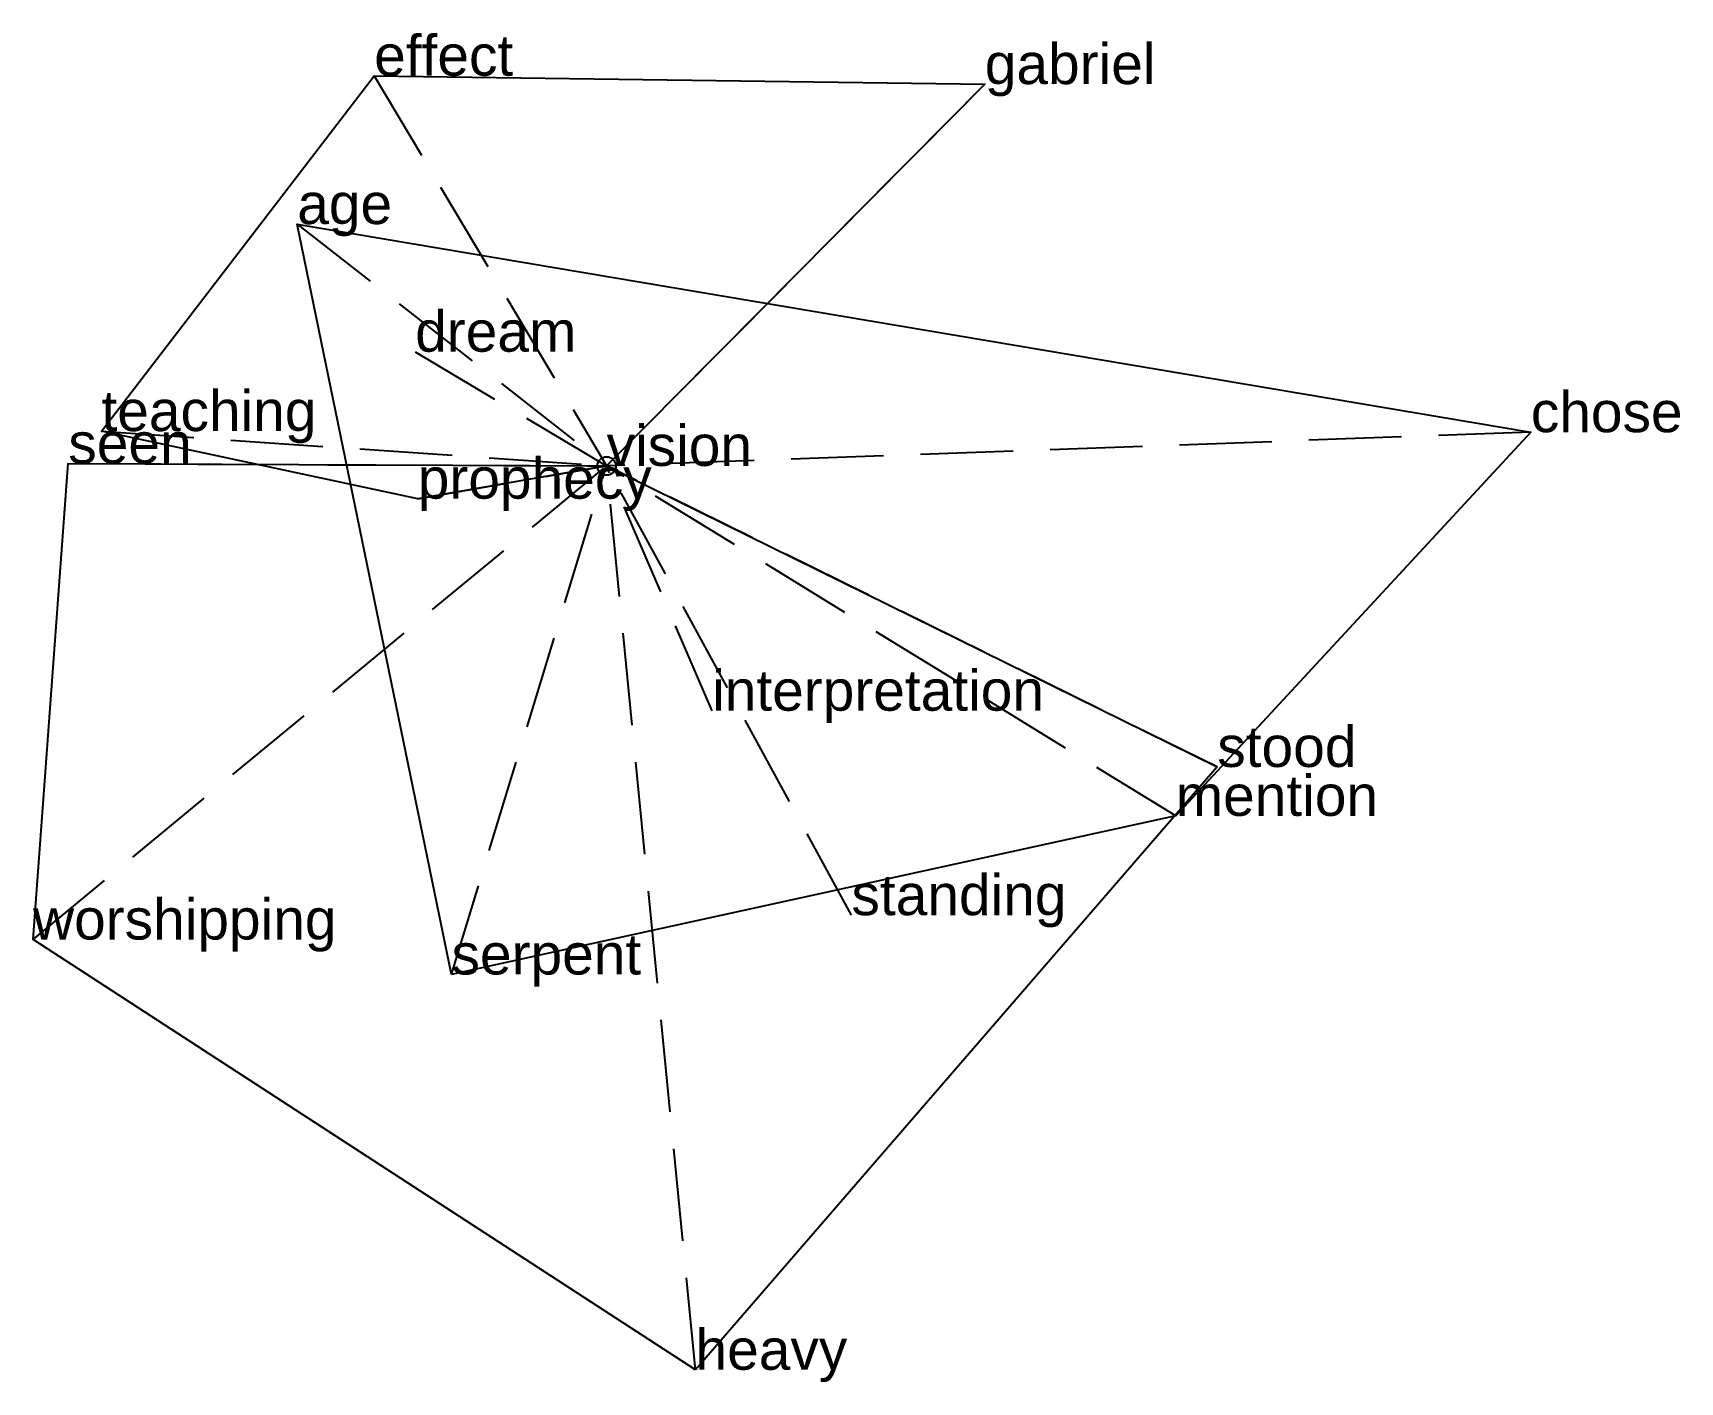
# Model space of a CAD drawing. Extents: x -1.55 to 2.9, y -2.48 to 1.17.
import ezdxf

# ---------------------------------------------------------------- set-up
doc = ezdxf.new("R2010")
doc.units = 0
doc.linetypes.add('DASHED2', pattern=[0.3, 0.25, -0.05])
for name, color, linetype in [('TEXT_nt', 1, 'CONTINUOUS'), ('TEXT_ot', 1, 'CONTINUOUS'), ('TEXT_q', 1, 'CONTINUOUS')]:
    doc.layers.add(name, color=color, linetype=linetype)
doc.styles.get("Standard").update_dxf_attribs({"font": 'arial.ttf'})

# ---------------------------------------------------------------- blocks, each defined once
blk = doc.blocks.new('ot-vision')
at = {"layer": 'LINES_ot', "linetype": 'DASHED2'}
for p in [(-0.6281, 1.0544), (1.0218, 1.0317), (-0.5173, 0.3087), (-1.3649, 0.0942), (-0.5103, -0.0885), (0, 0)]:
    blk.add_line(p, (0, 0), dxfattribs=at)
at = {"layer": 'ORIGIN_ot'}
blk.add_circle((0, 0), 0.025, dxfattribs=at)
at = {"layer": 'TEXT_ot'}
for s, p in [('effect', (-0.6281, 1.0544)), ('gabriel', (1.0218, 1.0317)), ('dream', (-0.5173, 0.3087)), ('teaching', (-1.3649, 0.0942)), ('vision', (0, 0)), ('prophecy', (-0.5103, -0.0885))]:
    blk.add_text(s, height=0.11, dxfattribs=at).set_placement(p)
blk = doc.blocks.new('nt-vision')
at = {"layer": 'LINES_nt', "linetype": 'DASHED2'}
for p in [(-1.5498, -1.2797), (-1.4544, 0.0065), (0, 0), (0.2403, -2.4424), (0.6616, -1.2139), (1.65, -0.8134)]:
    blk.add_line(p, (0, 0), dxfattribs=at)
at = {"layer": 'ORIGIN_nt'}
blk.add_circle((0, 0), 0.025, dxfattribs=at)
at = {"layer": 'TEXT_nt'}
for s, p in [('seen', (-1.4544, 0.0065)), ('vision', (0, 0)), ('stood', (1.65, -0.8134)), ('standing', (0.6616, -1.2139)), ('worshipping', (-1.5498, -1.2797)), ('heavy', (0.2403, -2.4424))]:
    blk.add_text(s, height=0.11, dxfattribs=at).set_placement(p)
blk = doc.blocks.new('q-vision')
at = {"layer": 'LINES_q', "linetype": 'DASHED2'}
for p in [(-0.8359, 0.6536), (2.4972, 0.0911), (-0.4191, -1.3742), (0, 0), (1.5377, -0.9456), (0.2849, -0.6614)]:
    blk.add_line(p, (0, 0), dxfattribs=at)
at = {"layer": 'ORIGIN_q'}
blk.add_circle((0, 0), 0.025, dxfattribs=at)
at = {"layer": 'TEXT_q'}
for s, p in [('age', (-0.8359, 0.6536)), ('chose', (2.4972, 0.0911)), ('vision', (0, 0)), ('interpretation', (0.2849, -0.6614)), ('mention', (1.5377, -0.9456)), ('serpent', (-0.4191, -1.3742))]:
    blk.add_text(s, height=0.11, dxfattribs=at).set_placement(p)

msp = doc.modelspace()

# ---------------------------------------------------------------- linework, layer by layer
at = {"layer": 'OUTLINE_nt', "linetype": 'CONTINUOUS'}
msp.add_polyline3d([(0.2403, -2.4424, 0), (-1.5498, -1.2797, 0), (-1.4544, 0.0065, 0), (0, 0, 0), (1.65, -0.8134, 0), (0.2403, -2.4424, 0)], close=True, dxfattribs=at)
at = {"layer": 'OUTLINE_ot', "linetype": 'CONTINUOUS'}
msp.add_polyline3d([(-0.5103, -0.0885, 0), (-1.3649, 0.0942, 0), (-0.6281, 1.0544, 0), (1.0218, 1.0317, 0), (0, 0, 0), (-0.5103, -0.0885, 0)], close=True, dxfattribs=at)
at = {"layer": 'OUTLINE_q', "linetype": 'CONTINUOUS'}
msp.add_polyline3d([(-0.4191, -1.3742, 0), (-0.8359, 0.6536, 0), (2.4972, 0.0911, 0), (1.5377, -0.9456, 0), (-0.4191, -1.3742, 0)], close=True, dxfattribs=at)

# ---------------------------------------------------------------- block references
for name in ['ot-vision', 'q-vision', 'nt-vision']:
    msp.add_blockref(name, (0, 0))

doc.saveas('drawing.dxf')
